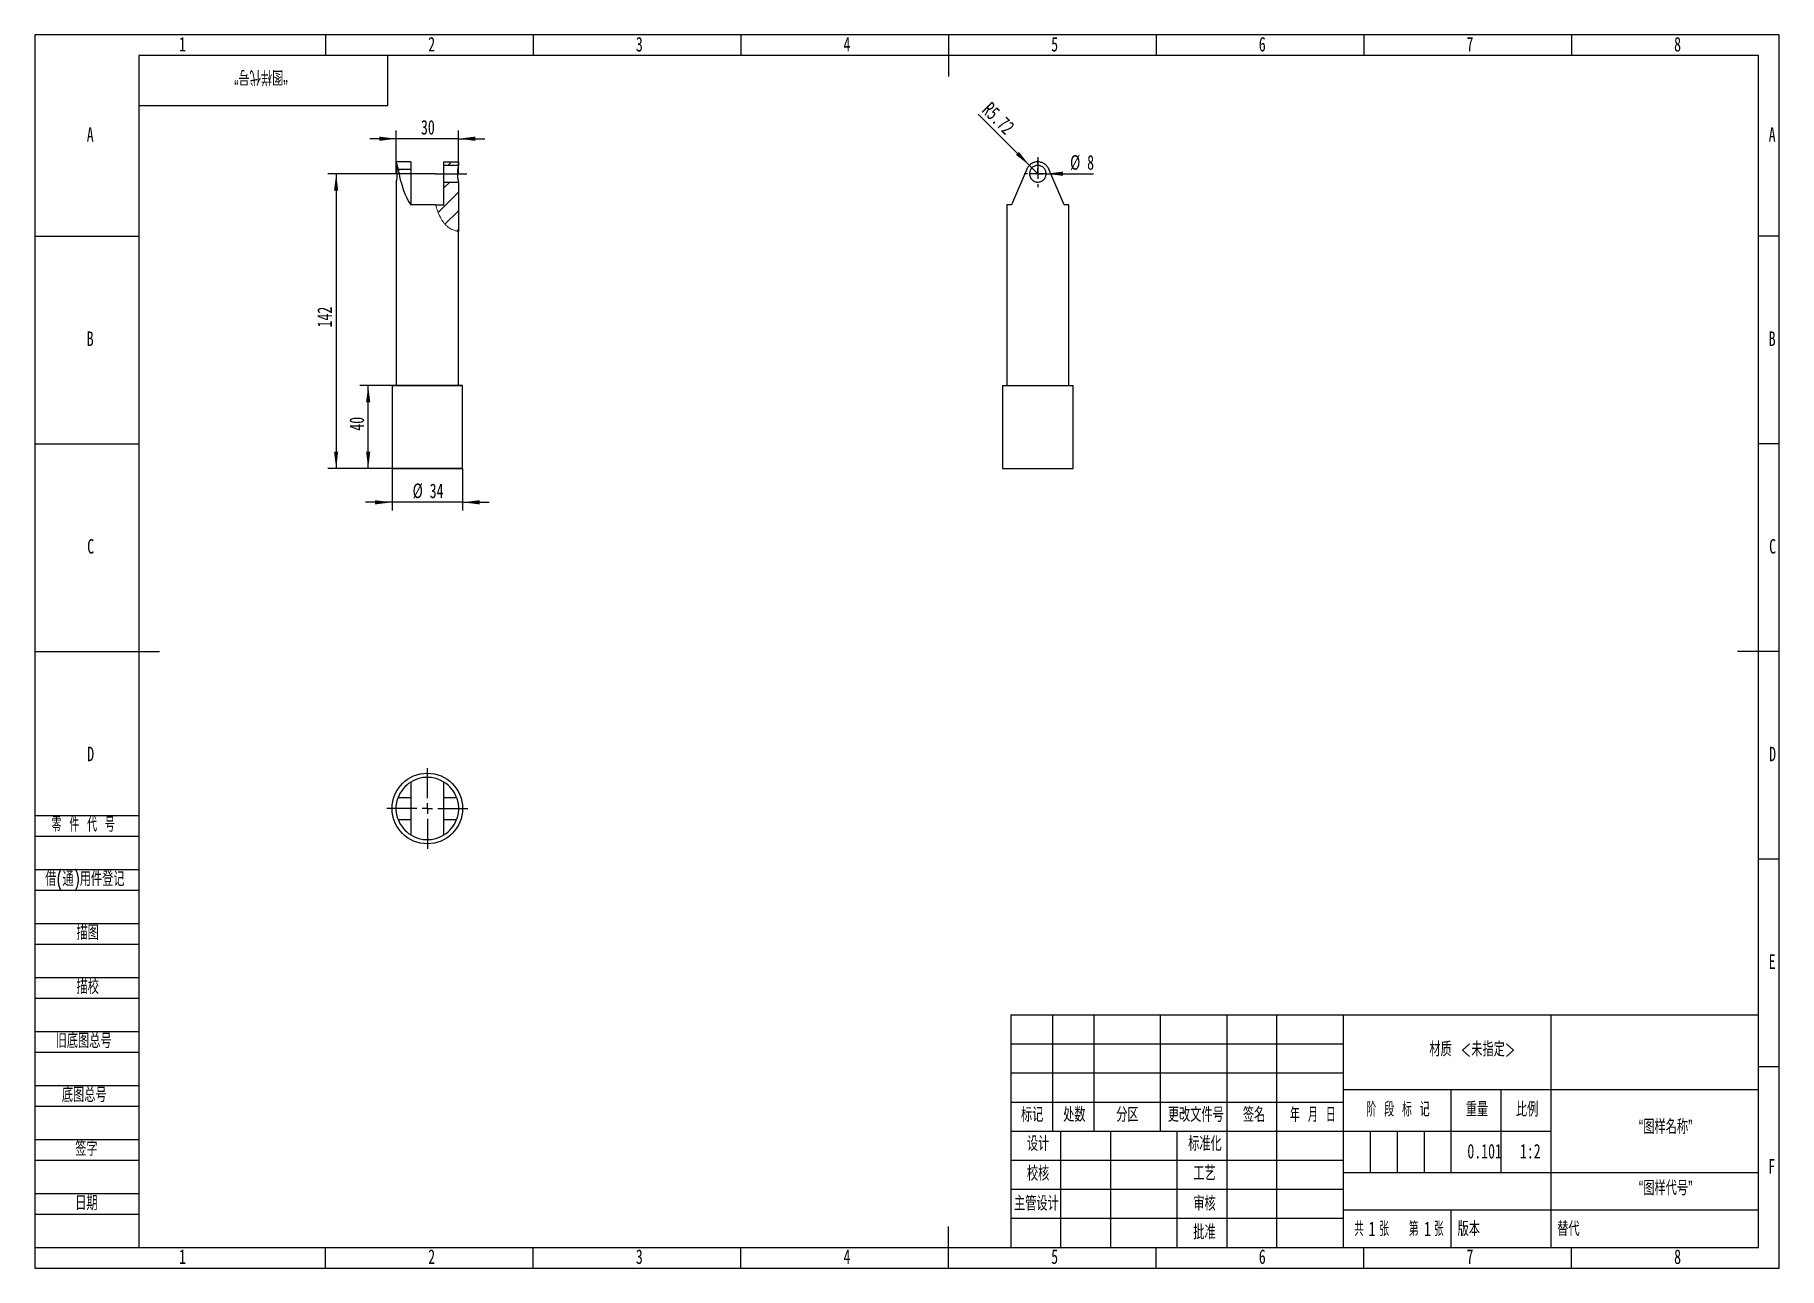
# Model space of a CAD drawing. Header units: millimetres. Extents: x 0 to 420, y 0 to 297.
import ezdxf

# ---------------------------------------------------------------- set-up
doc = ezdxf.new("R2010")
doc.units = ezdxf.units.MM
doc.linetypes.add('CENTERX2', pattern=[20.32, 12.7, -2.54, 2.54, -2.54])
for name, color, linetype in [('10', 7, 'Continuous'), ('5', 7, 'Continuous'), ('9', 7, 'Continuous'), ('SLD-0', 7, 'Continuous')]:
    doc.layers.add(name, color=color, linetype=linetype)
doc.styles.add('SLDTEXTSTYLE0', font='TXT', dxfattribs={"width": 0.7, "bigfont": 'bigfont'})
doc.styles.add('SLDTEXTSTYLE1', font='TXT', dxfattribs={"width": 0.62, "bigfont": 'bigfont'})
doc.styles.add('SLDTEXTSTYLE2', font='TXT', dxfattribs={"width": 0.614286, "bigfont": 'bigfont'})
doc.styles.add('SLDTEXTSTYLE3', font='TXT', dxfattribs={"width": 0.6, "bigfont": 'bigfont'})
doc.styles.add('SLDTEXTSTYLE4', font='TXT', dxfattribs={"width": 0.7})
doc.dimstyles.new('SLDDIMSTYLE0', dxfattribs={"dimtxt": 3.5, "dimasz": 4.08, "dimexe": 0, "dimexo": 0.0625, "dimgap": 0.875, "dimtad": 1, "dimlfac": 2, "dimrnd": 1e-09, "dimzin": 12, "dimdsep": 46, "dimtxsty": 'SLDTEXTSTYLE4', "dimsah": 1, "dimcen": 0.09, "dimadec": 0, "dimazin": 3, "dimtfac": 1, "dimtmove": 0, "dimatfit": 0, "dimfxl": 0, "dimfrac": 2, "dimtolj": 1, "dimtzin": 12, "dimarcsym": 0})
doc.dimstyles.new('SLDDIMSTYLE1', dxfattribs={"dimtxt": 3.5, "dimasz": 4.08, "dimexe": 0, "dimexo": 0.0625, "dimgap": 0.875, "dimtad": 1, "dimlfac": 2, "dimrnd": 1e-09, "dimzin": 12, "dimdsep": 46, "dimtxsty": 'SLDTEXTSTYLE4', "dimsah": 1, "dimcen": 0.09, "dimadec": 0, "dimazin": 3, "dimtfac": 1, "dimtofl": 0, "dimtmove": 0, "dimatfit": 3, "dimfxl": 0, "dimfrac": 2, "dimtolj": 1, "dimtzin": 12, "dimarcsym": 0})
doc.dimstyles.new('SLDDIMSTYLE2', dxfattribs={"dimtxt": 3.5, "dimasz": 4.08, "dimexe": 0, "dimexo": 0.0625, "dimgap": 0.875, "dimtad": 1, "dimlfac": 2, "dimrnd": 1e-09, "dimzin": 12, "dimdsep": 46, "dimtxsty": 'SLDTEXTSTYLE4', "dimblk1": 'NONE', "dimsah": 1, "dimcen": 0, "dimadec": 0, "dimazin": 3, "dimtfac": 1, "dimtmove": 0, "dimatfit": 3, "dimldrblk": 'NONE', "dimfxl": 0, "dimfrac": 2, "dimtolj": 1, "dimtzin": 12, "dimarcsym": 0})
doc.dimstyles.new('SLDDIMSTYLE3', dxfattribs={"dimtxt": 3.5, "dimasz": 4.08, "dimexe": 0, "dimexo": 0.0625, "dimgap": 0.875, "dimtad": 1, "dimlfac": 2, "dimrnd": 1e-09, "dimzin": 12, "dimdsep": 46, "dimtxsty": 'SLDTEXTSTYLE4', "dimsah": 1, "dimcen": 0, "dimadec": 0, "dimazin": 3, "dimtfac": 1, "dimtofl": 0, "dimtmove": 0, "dimatfit": 3, "dimfxl": 0, "dimfrac": 2, "dimtolj": 1, "dimtzin": 12, "dimarcsym": 0})

# ---------------------------------------------------------------- blocks, each defined once
blk = doc.blocks.new('_D')
at = {"layer": '10'}
for p, q in [((87, 263.56), (87, 273.99)), ((102, 263.56), (102, 273.99)), ((87, 271.99), (80.65, 271.99)), ((102, 271.99), (87, 271.99)), ((102, 271.99), (108.35, 271.99))]:
    blk.add_line(p, q, dxfattribs=at)
for points in [[(87, 271.99), (82.92, 272.5), (82.92, 271.48)], [(102, 271.99), (106.08, 271.48), (106.08, 272.5)]]:
    blk.add_solid(points, dxfattribs=at)
at = {"layer": '10', "insert": (92.96, 276.5), "char_height": 3.5, "attachment_point": 1, "style": 'SLDTEXTSTYLE4'}
blk.add_mtext('30', dxfattribs=at)
blk = doc.blocks.new('_D_1')
at = {"layer": '10'}
for p, q in [((103, 212.56), (78.26, 212.56)), ((80.26, 192.56), (80.26, 212.56)), ((103, 192.56), (78.26, 192.56))]:
    blk.add_line(p, q, dxfattribs=at)
for points in [[(80.26, 212.56), (79.75, 208.48), (80.77, 208.48)], [(80.26, 192.56), (80.77, 196.64), (79.75, 196.64)]]:
    blk.add_solid(points, dxfattribs=at)
at = {"layer": '10', "insert": (75.75, 201.67), "char_height": 3.5, "attachment_point": 1, "rotation": 90, "style": 'SLDTEXTSTYLE4'}
blk.add_mtext('40', dxfattribs=at)
blk = doc.blocks.new('_D_2')
at = {"layer": '10'}
for p, q in [((86, 192.56), (86, 182.43)), ((103, 192.56), (103, 182.43)), ((86, 184.43), (79.65, 184.43)), ((103, 184.43), (86, 184.43)), ((103, 184.43), (109.35, 184.43))]:
    blk.add_line(p, q, dxfattribs=at)
for points in [[(86, 184.43), (81.92, 184.93), (81.92, 183.92)], [(103, 184.43), (107.08, 183.92), (107.08, 184.93)]]:
    blk.add_solid(points, dxfattribs=at)
at = {"layer": '10', "char_height": 3.5, "attachment_point": 1, "style": 'SLDTEXTSTYLE4'}
for s, insert in [('%%c', (90.95, 188.95)), ('34', (95.06, 188.94))]:
    blk.add_mtext(s, dxfattribs=dict(at, insert=insert))
blk = doc.blocks.new('_D_3')
at = {"layer": '10'}
for p, q in [((96.5, 263.56), (70.54, 263.56)), ((72.54, 263.56), (72.54, 192.56)), ((86, 192.56), (70.54, 192.56))]:
    blk.add_line(p, q, dxfattribs=at)
for points in [[(72.54, 263.56), (72.04, 259.48), (73.05, 259.48)], [(72.54, 192.56), (73.05, 196.64), (72.04, 196.64)]]:
    blk.add_solid(points, dxfattribs=at)
at = {"layer": '10', "insert": (68.03, 226.53), "char_height": 3.5, "attachment_point": 1, "rotation": 90, "style": 'SLDTEXTSTYLE4'}
blk.add_mtext('142', dxfattribs=at)
blk = doc.blocks.new('SW_CENTERMARKSYMBOL_0')
at = {"layer": '10', "color": 0}
for p, q in [((0, 2.5), (0, 9.75)), ((-2.5, 0), (-9.75, 0)), ((0, 0), (-1.25, 0)), ((0, 0), (0, 1.25)), ((0, 0), (0, -1.25)), ((0, 0), (1.25, 0)), ((2.5, 0), (9.75, 0)), ((0, -2.5), (0, -9.75))]:
    blk.add_line(p, q, dxfattribs=at)
blk = doc.blocks.new('_D_4')
at = {"layer": '10'}
for q in [(239.5, 263.56), (254.91, 263.56)]:
    blk.add_line((243.5, 263.56), q, dxfattribs=at)
blk.add_solid([(243.5, 263.56), (247.58, 263.05), (247.58, 264.07)], dxfattribs=at)
at = {"layer": '10', "char_height": 3.5, "attachment_point": 1, "style": 'SLDTEXTSTYLE4'}
for s, insert in [('%%c', (249.26, 268.04)), ('8', (253.38, 268.03))]:
    blk.add_mtext(s, dxfattribs=dict(at, insert=insert))
blk = doc.blocks.new('_None')
blk = doc.blocks.new('_D_5')
at = {"layer": '10'}
for q in [(227.13, 277.93), (241.5, 263.56)]:
    blk.add_line((239.48, 265.58), q, dxfattribs=at)
blk.add_solid([(239.48, 265.58), (236.95, 268.83), (236.23, 268.11)], dxfattribs=at)
at = {"layer": '10', "insert": (230.31, 281.1), "char_height": 3.5, "attachment_point": 1, "rotation": 315, "style": 'SLDTEXTSTYLE4'}
blk.add_mtext('R5.72', dxfattribs=at)
blk = doc.blocks.new('SW_CENTERMARKSYMBOL_1')
at = {"layer": '10', "color": 0}
for p, q in [((-2.5, 0), (-3.25, 0)), ((0, 0), (-1.25, 0)), ((0, 2.5), (0, 3.25)), ((0, 0), (0, 1.25)), ((0, 0), (0, -1.25)), ((0, 0), (1.25, 0)), ((2.5, 0), (3.25, 0)), ((0, -2.5), (0, -3.25))]:
    blk.add_line(p, q, dxfattribs=at)

msp = doc.modelspace()

# ---------------------------------------------------------------- hatches: boundary and pattern name
at = {"layer": '10', "linetype": 'Continuous', "lineweight": 18}
h = msp.add_hatch(dxfattribs=at)
h.set_pattern_fill('ANSI31', color=256, angle=3e-322, style=0)
h.paths.add_polyline_path([(102, 265.5593), (102, 266.4207), (98.5, 266.4207), (98.5, 265.5593)], flags=0)
h = msp.add_hatch(dxfattribs=at)
h.set_pattern_fill('ANSI31', color=256, angle=3e-322, style=0)
edge = h.paths.add_edge_path(flags=0)
edge.add_line((102, 261.5593), (98.5, 261.5593))
edge.add_line((98.5, 261.5593), (98.5, 256.0593))
edge.add_line((98.5, 256.0593), (96.4874, 256.0593))
edge.add_spline(control_points=[(96.4874, 256.0593), (97.2753, 253.4087), (98.5659, 250.6019), (101.4609, 249.7487), (102, 249.6596)], knot_values=[0.2278029, 0.2278029, 0.2278029, 0.2278029, 0.36954793, 0.40018152, 0.40018152, 0.40018152, 0.40018152], weights=[1, 1, 1, 1, 1], degree=3, periodic=0)
edge.add_line((102, 249.6596), (102, 261.5593))

# ---------------------------------------------------------------- linework, layer by layer
at = {"color": 7, "linetype": 'Continuous', "lineweight": 25}
for p, q in [((87, 266.4207), (87, 265.5325)), ((90.5, 266.4207), (87, 266.4207)), ((87.4756, 264.6908), (90.5, 264.6908)), ((90.5, 266.4207), (90.5, 264.6908)), ((90.5, 264.6908), (90.5, 256.0593)), ((98.5, 266.4207), (102, 266.4207)), ((98.5, 265.5593), (98.5, 266.4207)), ((98.5, 261.5593), (98.5, 265.5593)), ((102, 265.5593), (98.5, 265.5593)), ((102, 266.4207), (102, 265.5593)), ((238.8718, 264.6908), (235.1557, 256.0593)), ((247.8443, 256.0593), (244.1282, 264.6908)), ((87, 261.5593), (87, 212.5593)), ((98.5, 261.5593), (102, 261.5593)), ((98.5, 256.0593), (98.5, 261.5593)), ((102, 261.5593), (102, 249.6596)), ((96.4874, 256.0593), (90.5, 256.0593)), ((96.4874, 256.0593), (98.5, 256.0593)), ((234, 256.0593), (234, 212.5593)), ((235.1557, 256.0593), (234, 256.0593)), ((249, 256.0593), (247.8443, 256.0593)), ((249, 212.5593), (249, 256.0593)), ((102, 212.5593), (102, 249.6596)), ((86, 212.5593), (86, 192.5593)), ((86, 212.5593), (94.5, 212.5593)), ((94.5, 212.5593), (103, 212.5593)), ((103, 192.5593), (103, 212.5593)), ((233, 212.5593), (233, 192.5593)), ((233, 212.5593), (250, 212.5593)), ((250, 192.5593), (250, 212.5593)), ((86, 192.5593), (94.5, 192.5593)), ((94.5, 192.5593), (103, 192.5593)), ((233, 192.5593), (250, 192.5593)), ((90.5, 117.0343), (90.5, 113.3182)), ((98.5, 113.3182), (98.5, 117.0343)), ((87.4756, 113.3182), (90.5, 113.3182)), ((90.5, 113.3182), (90.5, 108.0618)), ((98.5, 113.3182), (101.5244, 113.3182)), ((98.5, 108.0618), (98.5, 113.3182)), ((87.4756, 108.0618), (90.5, 108.0618)), ((90.5, 108.0618), (90.5, 104.3457)), ((98.5, 108.0618), (101.5244, 108.0618)), ((98.5, 104.3457), (98.5, 108.0618))]:
    msp.add_line(p, q, dxfattribs=at)
at = {"color": 7, "linetype": 'CENTERX2'}
for p, q in [((241.5, 267.5593), (241.5, 265.5593)), ((241.5, 265.5593), (241.5, 263.5593))]:
    msp.add_line(p, q, dxfattribs=at)
at = {"color": 7, "linetype": 'Continuous', "lineweight": 25}
msp.add_circle((94.5, 110.69), 8.5, dxfattribs=at)
for centre, radius, start, end in [((79.6438, 263.559), 7.6232, 344.791997, 15.003151), ((94.5, 110.69), 7.5, 57.769047, 122.230953), ((94.5, 110.69), 7.5, 122.230953, 159.486806), ((94.5, 110.69), 7.5, 20.513194, 57.769047), ((94.5, 110.69), 7.5, 200.513194, 237.769047), ((94.5, 110.69), 7.5, 302.230953, 339.486806), ((94.5, 110.69), 7.5, 237.769047, 302.230953)]:
    msp.add_arc(centre, radius, start, end, dxfattribs=at)
msp.add_ellipse((94.5, 270.7953), major_axis=(0, 17.4204), ratio=0.43052928, start_param=1.9288191, end_param=2.57905641, dxfattribs=at)
for points, knots in [([(87.4756, 264.6908), (87.4496, 264.8354), (87.397, 265.1289), (87.3003, 265.5103), (87.2034, 265.8411), (87.1159, 266.1042), (87.0475, 266.2949), (87.0061, 266.4048), (87.0031, 266.4127), (87.0017, 266.4161)], [0, 0, 0, 0, 0.14500222, 0.29430051, 0.43926405, 0.58839483, 0.73339263, 0.88311273, 1, 1, 1, 1]), ([(102, 265.5593), (102, 265.5593), (101.9965, 265.5464), (101.9831, 265.4952), (101.973, 265.4563), (101.9482, 265.356), (101.9334, 265.2946), (101.9007, 265.1486), (101.8831, 265.0653), (101.8479, 264.8818), (101.83, 264.7802), (101.7969, 264.5625), (101.7818, 264.4479), (101.7564, 264.207), (101.746, 264.0794), (101.732, 263.8218), (101.7284, 263.691), (101.7284, 263.4254), (101.7321, 263.295), (101.746, 263.0386), (101.7564, 262.9113), (101.782, 262.6695), (101.7971, 262.5549), (101.8301, 262.338), (101.848, 262.2358), (101.8833, 262.0524), (101.9008, 261.9699), (101.9335, 261.8237), (101.9483, 261.762), (101.9731, 261.6622), (101.9831, 261.6235), (101.9966, 261.5721), (102, 261.5593), (102, 261.5593)], [0, 0, 0, 0, 0.0625, 0.0625, 0.125, 0.125, 0.1875, 0.1875, 0.25, 0.25, 0.3125, 0.3125, 0.375, 0.375, 0.4375, 0.4375, 0.5, 0.5, 0.5625, 0.5625, 0.625, 0.625, 0.6875, 0.6875, 0.75, 0.75, 0.8125, 0.8125, 0.875, 0.875, 0.9375, 0.9375, 1, 1, 1, 1]), ([(244.1282, 264.6908), (244.0172, 264.9485), (243.8728, 265.1822), (243.6072, 265.5), (243.5101, 265.6004), (243.3051, 265.7837), (243.1965, 265.8677), (242.9668, 266.02), (242.8445, 266.089), (242.5925, 266.2076), (242.4631, 266.2573), (242.1975, 266.3379), (242.0613, 266.3687), (241.7816, 266.4103), (241.641, 266.4206), (241.3615, 266.4208), (241.222, 266.4106), (240.9436, 266.3696), (240.8052, 266.3386), (240.5384, 266.2579), (240.4087, 266.2081), (240.157, 266.0898), (240.0345, 266.0208), (239.8041, 265.8681), (239.6953, 265.7841), (239.4901, 265.6006), (239.393, 265.5002), (239.1273, 265.1823), (238.9828, 264.9485), (238.8718, 264.6908)], [0, 0, 0, 0, 0.125, 0.125, 0.1875, 0.1875, 0.25, 0.25, 0.3125, 0.3125, 0.375, 0.375, 0.4375, 0.4375, 0.5, 0.5, 0.5625, 0.5625, 0.625, 0.625, 0.6875, 0.6875, 0.75, 0.75, 0.8125, 0.8125, 0.875, 0.875, 1, 1, 1, 1]), ([(241.5, 261.5593), (241.3672, 261.5593), (241.2368, 261.5724), (240.9804, 261.6236), (240.853, 261.6623), (240.6111, 261.7629), (240.4964, 261.8244), (240.2795, 261.9695), (240.1772, 262.0536), (239.9937, 262.2372), (239.9111, 262.3375), (239.7649, 262.5559), (239.7032, 262.6713), (239.6033, 262.9117), (239.5646, 263.0383), (239.5129, 263.2968), (239.5001, 263.4269), (239.4999, 263.6891), (239.513, 263.8223), (239.5643, 264.0793), (239.6023, 264.2043), (239.7534, 264.5686), (239.9007, 264.7884), (240.1782, 265.066), (240.2785, 265.1483), (240.4946, 265.2931), (240.6118, 265.356), (240.853, 265.4563), (240.9777, 265.4944), (241.2355, 265.5461), (241.3683, 265.5592), (241.63, 265.5594), (241.7607, 265.5467), (242.0206, 265.4949), (242.1457, 265.4567), (242.3867, 265.3567), (242.5038, 265.2941), (242.7207, 265.1489), (242.821, 265.0666), (243.0056, 264.8823), (243.0895, 264.7801), (243.234, 264.5643), (243.2957, 264.4496), (243.3971, 264.2061), (243.4353, 264.0805), (243.4866, 263.8244), (243.4999, 263.6921), (243.5001, 263.4283), (243.4872, 263.2981), (243.4361, 263.0409), (243.3973, 262.9133), (243.2972, 262.6721), (243.2358, 262.5572), (243.09, 262.3389), (243.0068, 262.2378), (242.8234, 262.0542), (242.7218, 261.9705), (242.5042, 261.8247), (242.3896, 261.7633), (242.1487, 261.6629), (242.0212, 261.6239), (241.7636, 261.5724), (241.6328, 261.5593), (241.5, 261.5593)], [0, 0, 0, 0, 0.03125, 0.03125, 0.0625, 0.0625, 0.09375, 0.09375, 0.125, 0.125, 0.15625, 0.15625, 0.1875, 0.1875, 0.21875, 0.21875, 0.25, 0.25, 0.28125, 0.28125, 0.3125, 0.3125, 0.375, 0.375, 0.40625, 0.40625, 0.4375, 0.4375, 0.46875, 0.46875, 0.5, 0.5, 0.53125, 0.53125, 0.5625, 0.5625, 0.59375, 0.59375, 0.625, 0.625, 0.65625, 0.65625, 0.6875, 0.6875, 0.71875, 0.71875, 0.75, 0.75, 0.78125, 0.78125, 0.8125, 0.8125, 0.84375, 0.84375, 0.875, 0.875, 0.90625, 0.90625, 0.9375, 0.9375, 0.96875, 0.96875, 1, 1, 1, 1]), ([(87.4756, 108.0618), (87.4341, 108.1728), (87.3828, 108.3172), (87.3015, 108.5828), (87.2736, 108.6799), (87.2197, 108.8849), (87.1934, 108.9935), (87.1439, 109.2232), (87.1204, 109.3455), (87.0789, 109.5975), (87.0609, 109.7269), (87.0313, 109.9925), (87.0197, 110.1287), (87.004, 110.4084), (87, 110.549), (87, 110.8285), (87.0039, 110.968), (87.0194, 111.2464), (87.031, 111.3848), (87.0607, 111.6516), (87.0787, 111.7813), (87.1201, 112.033), (87.1436, 112.1555), (87.1933, 112.3859), (87.2196, 112.4947), (87.2736, 112.6999), (87.3015, 112.797), (87.3828, 113.0627), (87.4341, 113.2072), (87.4756, 113.3182)], [0, 0, 0, 0, 0.125, 0.125, 0.1875, 0.1875, 0.25, 0.25, 0.3125, 0.3125, 0.375, 0.375, 0.4375, 0.4375, 0.5, 0.5, 0.5625, 0.5625, 0.625, 0.625, 0.6875, 0.6875, 0.75, 0.75, 0.8125, 0.8125, 0.875, 0.875, 1, 1, 1, 1]), ([(101.5244, 113.3182), (101.5659, 113.2072), (101.6172, 113.0628), (101.6985, 112.7972), (101.7264, 112.7001), (101.7803, 112.4951), (101.8066, 112.3865), (101.8561, 112.1568), (101.8796, 112.0345), (101.9211, 111.7825), (101.9391, 111.6531), (101.9687, 111.3875), (101.9803, 111.2513), (101.996, 110.9716), (102, 110.831), (102, 110.5515), (101.9961, 110.412), (101.9806, 110.1336), (101.969, 109.9952), (101.9393, 109.7284), (101.9213, 109.5987), (101.8799, 109.347), (101.8564, 109.2245), (101.8067, 108.9941), (101.7804, 108.8853), (101.7264, 108.6801), (101.6985, 108.583), (101.6172, 108.3173), (101.5659, 108.1728), (101.5244, 108.0618)], [0, 0, 0, 0, 0.125, 0.125, 0.1875, 0.1875, 0.25, 0.25, 0.3125, 0.3125, 0.375, 0.375, 0.4375, 0.4375, 0.5, 0.5, 0.5625, 0.5625, 0.625, 0.625, 0.6875, 0.6875, 0.75, 0.75, 0.8125, 0.8125, 0.875, 0.875, 1, 1, 1, 1])]:
    msp.add_open_spline(points, degree=3, knots=knots, dxfattribs=at)
at = {"color": 7, "linetype": 'Continuous', "lineweight": 18}
msp.add_open_spline([(102, 249.6596), (102, 249.6596), (101.941, 249.6685), (101.7675, 249.702), (101.6952, 249.7166), (101.5215, 249.7562), (101.4216, 249.7808), (101.1974, 249.8436), (101.073, 249.8818), (100.8009, 249.9779), (100.653, 250.0358), (100.177, 250.2532), (99.8316, 250.4504), (99.301, 250.8653), (99.1264, 251.0204), (98.7889, 251.3612), (98.6256, 251.5473), (98.3903, 251.8487), (98.3136, 251.9527), (98.1658, 252.1645), (98.0944, 252.2727), (97.8869, 252.6032), (97.7577, 252.8315), (97.3934, 253.5359), (97.1807, 254.0338), (96.8047, 255.0378), (96.6398, 255.5467), (96.4874, 256.0593)], degree=3, knots=[0, 0, 0, 0, 0.125, 0.125, 0.1875, 0.1875, 0.25, 0.25, 0.3125, 0.3125, 0.375, 0.375, 0.5, 0.5, 0.5625, 0.5625, 0.625, 0.625, 0.65625, 0.65625, 0.6875, 0.6875, 0.75, 0.75, 0.875, 0.875, 1, 1, 1, 1], dxfattribs=at)
at = {"layer": '10', "linetype": 'Continuous'}
msp.add_line((96.5, 263.5593), (104, 263.5593), dxfattribs=at)
at = {"layer": '10', "color": 7}
for p, q in [((0, 109), (25, 109)), ((0, 104), (25, 104)), ((0, 96), (25, 96)), ((0, 91), (25, 91)), ((0, 83), (25, 83)), ((0, 78), (25, 78)), ((0, 70), (25, 70)), ((0, 65), (25, 65)), ((0, 57), (25, 57)), ((0, 52), (25, 52)), ((235, 54), (315, 54)), ((235, 47), (315, 47)), ((0, 44), (25, 44)), ((0, 39), (25, 39)), ((0, 31), (25, 31)), ((0, 26), (25, 26)), ((0, 18), (25, 18)), ((0, 13), (25, 13))]:
    msp.add_line(p, q, dxfattribs=at)
at = {"layer": '10', "color": 7, "lineweight": 25}
for p, q in [((245, 61), (245, 33)), ((255, 61), (255, 33)), ((271, 61), (271, 33)), ((287, 61), (287, 5)), ((299, 61), (299, 5)), ((315, 61), (315, 5)), ((365, 61), (365, 33)), ((315, 43), (415, 43)), ((340.9862, 43), (340.9862, 23)), ((353, 43), (353, 23)), ((235, 40), (315, 40)), ((235, 33), (365, 33)), ((247, 33), (247, 5)), ((259, 33), (259, 5)), ((275, 33), (275, 5)), ((365, 33), (365, 5)), ((235, 26), (315, 26)), ((315, 23), (415, 23)), ((235, 19), (315, 19)), ((315, 14), (415, 14)), ((235, 12), (315, 12))]:
    msp.add_line(p, q, dxfattribs=at)
at = {"layer": '5'}
for p, q in [((70, 297), (70, 292)), ((120, 297), (120, 292)), ((170, 297), (170, 292)), ((270, 297), (270, 292)), ((320, 297), (320, 292)), ((370, 297), (370, 292)), ((0, 248.5), (25, 248.5)), ((420, 248.5), (415, 248.5)), ((0, 198.5), (25, 198.5)), ((420, 198.5), (415, 198.5)), ((420, 98.5), (415, 98.5)), ((420, 48.5), (415, 48.5)), ((70, 0), (70, 5)), ((120, 0), (120, 5)), ((170, 0), (170, 5)), ((270, 0), (270, 5)), ((320, 0), (320, 5)), ((370, 0), (370, 5))]:
    msp.add_line(p, q, dxfattribs=at)
at = {"layer": '5', "lineweight": 25}
for p, q in [((220, 297), (220, 287)), ((0, 148.5), (30, 148.5)), ((420, 148.5), (410, 148.5)), ((220, 0), (220, 10))]:
    msp.add_line(p, q, dxfattribs=at)
at = {"layer": '5', "color": 7, "lineweight": 25}
for p, q in [((415, 292), (25, 292)), ((25, 292), (25, 5)), ((85, 280), (85, 292)), ((415, 5), (415, 292)), ((25, 280), (85, 280)), ((235, 61), (415, 61)), ((235, 61), (235, 5)), ((0, 5), (415, 5))]:
    msp.add_line(p, q, dxfattribs=at)
at = {"layer": '9', "color": 7}
for p, q in [((420, 297), (0, 297)), ((0, 297), (0, 0)), ((420, 148.5), (420, 297)), ((420, 0), (420, 148.5)), ((0, 0), (420, 0))]:
    msp.add_line(p, q, dxfattribs=at)
at = {"layer": 'SLD-0'}
for p, q in [((321.5, 33), (321.5, 23)), ((328, 33), (328, 23)), ((334.5, 33), (334.5, 23))]:
    msp.add_line(p, q, dxfattribs=at)
at = {"layer": 'SLD-0', "lineweight": 25}
msp.add_line((340.9862, 14), (340.9862, 5), dxfattribs=at)

# ---------------------------------------------------------------- block references
at = {"layer": '10'}
for name, p in [('SW_CENTERMARKSYMBOL_1', (241.5, 263.5593)), ('SW_CENTERMARKSYMBOL_0', (94.5, 110.69))]:
    msp.add_blockref(name, p, dxfattribs=at)

# ---------------------------------------------------------------- texts
at = {"layer": '10', "char_height": 3.5}
for s, insert, attachment_point, style in [('1', (35.5444, 296.5046), 2, 'SLDTEXTSTYLE4'), ('2', (95.5444, 296.5046), 2, 'SLDTEXTSTYLE4'), ('3', (145.5444, 296.5046), 2, 'SLDTEXTSTYLE4'), ('4', (195.5444, 296.5046), 2, 'SLDTEXTSTYLE4'), ('5', (245.5444, 296.5046), 2, 'SLDTEXTSTYLE4'), ('6', (295.5469, 296.5046), 2, 'SLDTEXTSTYLE4'), ('7', (345.5469, 296.5046), 2, 'SLDTEXTSTYLE4'), ('8', (395.5469, 296.5046), 2, 'SLDTEXTSTYLE4'), ('A', (13.3203, 274.7546), 2, 'SLDTEXTSTYLE4'), ('A', (418.3203, 274.7546), 2, 'SLDTEXTSTYLE4'), ('B', (13.3203, 225.5758), 2, 'SLDTEXTSTYLE4'), ('B', (418.3203, 225.5758), 2, 'SLDTEXTSTYLE4'), ('C', (13.4273, 175.5758), 2, 'SLDTEXTSTYLE4'), ('C', (418.4273, 175.5758), 2, 'SLDTEXTSTYLE4'), ('D', (13.4297, 125.5758), 2, 'SLDTEXTSTYLE4'), ('D', (418.4297, 125.5758), 2, 'SLDTEXTSTYLE4'), ('E', (418.3179, 75.5758), 2, 'SLDTEXTSTYLE4'), ('材质 <未指定>', (346.1279, 54.4812), 2, 'SLDTEXTSTYLE0'), ('“图样名称”', (392.6876, 35.7909), 2, 'SLDTEXTSTYLE0'), ('0.101', (349.0926, 29.9049), 2, 'SLDTEXTSTYLE4'), ('1:2', (360.0844, 29.9049), 2, 'SLDTEXTSTYLE4'), ('F', (418.2243, 26.2546), 2, 'SLDTEXTSTYLE4'), ('“图样代号”', (392.6901, 21.0497), 2, 'SLDTEXTSTYLE0'), ('1', (321.1423, 11.201), 1, 'SLDTEXTSTYLE4'), ('1', (334.4795, 11.201), 1, 'SLDTEXTSTYLE4'), ('1', (35.5444, 4.5046), 2, 'SLDTEXTSTYLE4'), ('2', (95.5444, 4.5046), 2, 'SLDTEXTSTYLE4'), ('3', (145.5444, 4.5046), 2, 'SLDTEXTSTYLE4'), ('4', (195.5444, 4.5046), 2, 'SLDTEXTSTYLE4'), ('5', (245.5444, 4.5046), 2, 'SLDTEXTSTYLE4'), ('6', (295.5469, 4.5046), 2, 'SLDTEXTSTYLE4'), ('7', (345.5469, 4.5046), 2, 'SLDTEXTSTYLE4'), ('8', (395.5469, 4.5046), 2, 'SLDTEXTSTYLE4')]:
    msp.add_mtext(s, dxfattribs=dict(at, insert=insert, attachment_point=attachment_point, style=style))
at = {"layer": '10', "color": 7, "char_height": 3.5}
for s, insert, attachment_point, style in [('零 件 代 号', (4.0231, 108.5948), 1, 'SLDTEXTSTYLE2'), ('借(通)用件登记', (2.4737, 95.4992), 1, 'SLDTEXTSTYLE0'), ('描图', (12.7188, 82.5525), 2, 'SLDTEXTSTYLE0'), ('描校', (12.7188, 69.5171), 2, 'SLDTEXTSTYLE0'), ('旧底图总号', (5, 56.4875), 1, 'SLDTEXTSTYLE0'), ('底图总号', (6.5, 43.4863), 1, 'SLDTEXTSTYLE0'), ('标记', (240.1348, 38.7166), 2, 'SLDTEXTSTYLE0'), ('处数', (250.2984, 38.7166), 2, 'SLDTEXTSTYLE0'), ('分区', (263.0749, 38.7166), 2, 'SLDTEXTSTYLE0'), ('更改文件号', (279.5389, 38.7166), 2, 'SLDTEXTSTYLE0'), ('签名', (293.5788, 38.7166), 2, 'SLDTEXTSTYLE0'), ('年 月 日', (307.7424, 38.7166), 2, 'SLDTEXTSTYLE1'), ('阶 段 标 记', (328.2401, 39.9941), 2, 'SLDTEXTSTYLE2'), ('重量', (347.243, 39.9941), 2, 'SLDTEXTSTYLE0'), ('比例', (359.326, 39.9941), 2, 'SLDTEXTSTYLE0'), ('签字', (12.4005, 30.5369), 2, 'SLDTEXTSTYLE0'), ('设计', (241.5672, 31.7343), 2, 'SLDTEXTSTYLE0'), ('标准化', (281.7387, 31.7343), 2, 'SLDTEXTSTYLE0'), ('校核', (241.5672, 24.5561), 2, 'SLDTEXTSTYLE0'), ('工艺', (281.6294, 24.5985), 2, 'SLDTEXTSTYLE0'), ('日期', (12.4005, 17.4368), 2, 'SLDTEXTSTYLE0'), ('主管设计', (241.1667, 17.3301), 2, 'SLDTEXTSTYLE0'), ('审核', (281.6294, 17.3301), 2, 'SLDTEXTSTYLE0'), ('批准', (281.6294, 10.4411), 2, 'SLDTEXTSTYLE0'), ('共  张', (321.8709, 11.201), 2, 'SLDTEXTSTYLE3'), ('第  张', (335.0402, 11.201), 2, 'SLDTEXTSTYLE3'), ('版本', (345.2787, 11.201), 2, 'SLDTEXTSTYLE0')]:
    msp.add_mtext(s, dxfattribs=dict(at, insert=insert, attachment_point=attachment_point, style=style))
at = {"layer": 'SLD-0', "insert": (54.4239, 285.0233), "char_height": 3.5, "attachment_point": 2, "rotation": 180, "style": 'SLDTEXTSTYLE0'}
msp.add_mtext('“图样代号”', dxfattribs=at)
at = {"layer": 'SLD-0', "insert": (366.5609, 11.201), "char_height": 3.5, "attachment_point": 1, "style": 'SLDTEXTSTYLE0'}
msp.add_mtext('替代', dxfattribs=at)

# ---------------------------------------------------------------- dimensions: what is measured, and where the dimension line sits
at = {"layer": '10'}
dim = msp.add_radius_dim(center=(241.5, 263.5593), mpoint=(239.4767, 265.5826), dimstyle='SLDDIMSTYLE3', dxfattribs=at)
dim.commit()
dim.dimension.update_dxf_attribs({"geometry": '_D_5', "text_midpoint": (229.7443, 275.315), "dimtype": 164})
dim = msp.add_linear_dim(base=(87, 274.1554), p1=(102, 263.5593), p2=(87, 263.5593), dimstyle='SLDDIMSTYLE0', dxfattribs=at)
dim.commit()
dim.dimension.update_dxf_attribs({"geometry": '_D', "text_midpoint": (94.5, 274.1554), "dimtype": 160})
dim = msp.add_diameter_dim_2p(p1=(239.5, 263.5593), p2=(243.5, 263.5593), dimstyle='SLDDIMSTYLE2', dxfattribs=at)
dim.commit()
dim.dimension.update_dxf_attribs({"geometry": '_D_4', "text_midpoint": (252.2961, 263.5593), "dimtype": 163})
for base, p1, p2, picture, middle in [((72.5444, 192.5593), (96.5, 263.5593), (86, 192.5593), '_D_3', (72.5444, 228.8389)), ((78.0942, 212.5593), (103, 192.5593), (103, 212.5593), '_D_1', (78.0942, 203.2042))]:
    dim = msp.add_linear_dim(base=base, p1=p1, p2=p2, angle=90, dimstyle='SLDDIMSTYLE1', dxfattribs=at)
    dim.commit()
    dim.dimension.update_dxf_attribs({"geometry": picture, "text_midpoint": middle, "dimtype": 160})
dim = msp.add_linear_dim(base=(86, 184.4255), p1=(103, 192.5593), p2=(86, 192.5593), text='%%c<>', dimstyle='SLDDIMSTYLE0', dxfattribs=at)
dim.commit()
dim.dimension.update_dxf_attribs({"geometry": '_D_2', "text_midpoint": (94.5413, 184.4255), "dimtype": 160})

doc.saveas('drawing.dxf')
